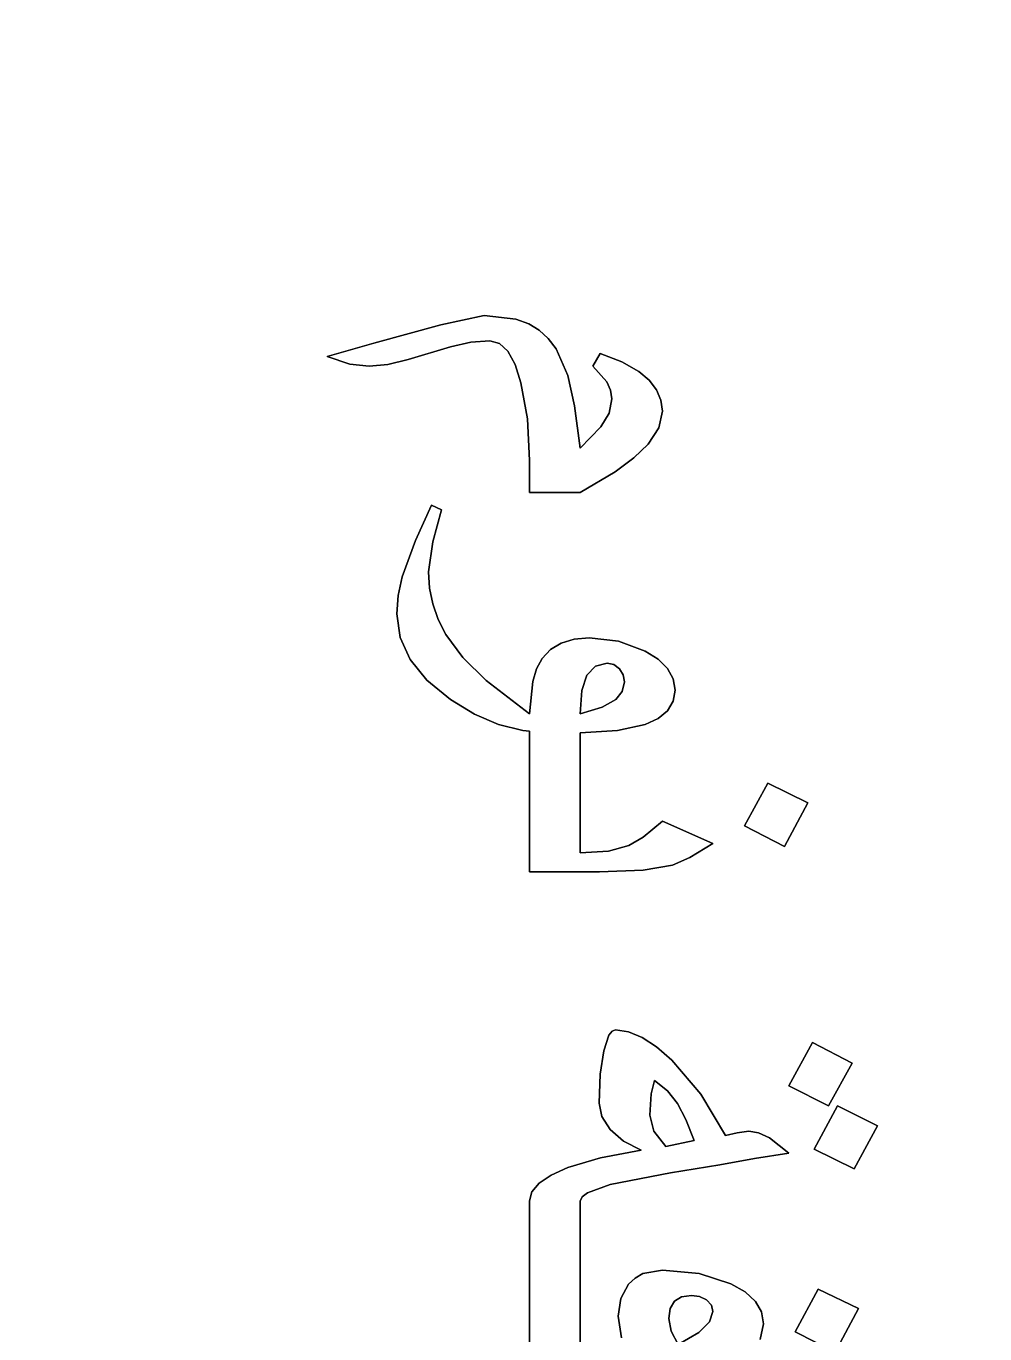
# Model space of a CAD drawing. Header units: inches. Extents: x -279 to 561, y -345 to 342.
# Drawn here: x -190.69 to -189.661, y -68.255 to -66.85 of the extents above; entities that cross this region are included whole.
import ezdxf

# ---------------------------------------------------------------- set-up
doc = ezdxf.new("R2010")
doc.units = ezdxf.units.IN
doc.header["$LTSCALE"] = 0.5
doc.header["$MEASUREMENT"] = 0
doc.layers.add('PDF_A-WALL', color=7, linetype='Continuous')
doc.layers.add('S-DIM', color=7, linetype='Continuous')
doc.styles.get("Standard").update_dxf_attribs({"font": 'arial.ttf'})
doc.dimstyles.get("Standard").update_dxf_attribs({"dimtxt": 0.18, "dimasz": 0.18, "dimexe": 0.18, "dimexo": 0.0625, "dimgap": 0.09, "dimtad": 0, "dimtih": 1, "dimtoh": 1, "dimzin": 0, "dimdsep": 46, "dimtxsty": 'Standard', "dimcen": 0.09, "dimadec": 0, "dimazin": 0, "dimtfac": 1, "dimtofl": 0, "dimtmove": 0, "dimatfit": 3, "dimfxl": 1, "dimtolj": 1, "dimtzin": 0, "dimarcsym": 0})

# ---------------------------------------------------------------- blocks, each defined once
blk = doc.blocks.new('ert')
at = {"layer": 'PDF_A-WALL', "lineweight": 9}
for p, q in [((-167.5792, -156.4959), (-167.6435, -156.5099)), ((-167.6435, -156.5099), (-167.5792, -156.4959)), ((-167.5318, -156.5014), (-167.5792, -156.4959)), ((-167.5792, -156.4959), (-167.5318, -156.5014)), ((-167.5128, -156.5082), (-167.5318, -156.5014)), ((-167.5318, -156.5014), (-167.5128, -156.5082)), ((-167.497, -156.5178), (-167.5128, -156.5082)), ((-167.5128, -156.5082), (-167.497, -156.5178)), ((-167.6435, -156.5099), (-167.7434, -156.5374)), ((-167.7434, -156.5374), (-167.6435, -156.5099)), ((-167.4836, -156.5303), (-167.497, -156.5178)), ((-167.497, -156.5178), (-167.4836, -156.5303)), ((-167.7434, -156.5374), (-167.8128, -156.5571)), ((-167.8128, -156.5571), (-167.7434, -156.5374)), ((-167.6922, -156.5616), (-167.6292, -156.5428)), ((-167.6292, -156.5428), (-167.6922, -156.5616)), ((-167.6292, -156.5428), (-167.5991, -156.5359)), ((-167.5991, -156.5359), (-167.6292, -156.5428)), ((-167.5991, -156.5359), (-167.5708, -156.5336)), ((-167.5708, -156.5336), (-167.5991, -156.5359)), ((-167.5708, -156.5336), (-167.5565, -156.5375)), ((-167.5565, -156.5375), (-167.5708, -156.5336)), ((-167.5565, -156.5375), (-167.544, -156.5492)), ((-167.544, -156.5492), (-167.5565, -156.5375)), ((-167.472, -156.5456), (-167.4836, -156.5303)), ((-167.4836, -156.5303), (-167.472, -156.5456)), ((-167.4545, -156.5852), (-167.472, -156.5456)), ((-167.472, -156.5456), (-167.4545, -156.5852)), ((-167.8128, -156.5571), (-167.7792, -156.5682)), ((-167.7792, -156.5682), (-167.8128, -156.5571)), ((-167.7227, -156.5688), (-167.6922, -156.5616)), ((-167.6922, -156.5616), (-167.7227, -156.5688)), ((-167.544, -156.5492), (-167.5332, -156.5688)), ((-167.5332, -156.5688), (-167.544, -156.5492)), ((-167.4064, -156.5524), (-167.4173, -156.5712)), ((-167.4173, -156.5712), (-167.4064, -156.5524)), ((-167.3741, -156.5651), (-167.4064, -156.5524)), ((-167.4064, -156.5524), (-167.3741, -156.5651)), ((-167.349, -156.5793), (-167.3741, -156.5651)), ((-167.3741, -156.5651), (-167.349, -156.5793)), ((-167.7792, -156.5682), (-167.7506, -156.5712)), ((-167.7506, -156.5712), (-167.7792, -156.5682)), ((-167.7506, -156.5712), (-167.7227, -156.5688)), ((-167.7227, -156.5688), (-167.7506, -156.5712)), ((-167.5332, -156.5688), (-167.5243, -156.5963)), ((-167.5243, -156.5963), (-167.5332, -156.5688)), ((-167.4445, -156.6303), (-167.4545, -156.5852)), ((-167.4545, -156.5852), (-167.4445, -156.6303)), ((-167.4173, -156.5712), (-167.3965, -156.5948)), ((-167.3965, -156.5948), (-167.4173, -156.5712)), ((-167.3336, -156.5924), (-167.349, -156.5793)), ((-167.349, -156.5793), (-167.3336, -156.5924)), ((-167.5243, -156.5963), (-167.5147, -156.65)), ((-167.5147, -156.65), (-167.5243, -156.5963)), ((-167.3965, -156.5948), (-167.3909, -156.6072)), ((-167.3909, -156.6072), (-167.3965, -156.5948)), ((-167.3225, -156.6066), (-167.3336, -156.5924)), ((-167.3336, -156.5924), (-167.3225, -156.6066)), ((-167.389, -156.6202), (-167.3931, -156.6413)), ((-167.3931, -156.6413), (-167.389, -156.6202)), ((-167.3909, -156.6072), (-167.389, -156.6202)), ((-167.389, -156.6202), (-167.3909, -156.6072)), ((-167.3159, -156.622), (-167.3225, -156.6066)), ((-167.3225, -156.6066), (-167.3159, -156.622)), ((-167.3137, -156.6385), (-167.3159, -156.622)), ((-167.3159, -156.622), (-167.3137, -156.6385)), ((-167.4361, -156.6937), (-167.4445, -156.6303)), ((-167.4445, -156.6303), (-167.4361, -156.6937)), ((-167.3931, -156.6413), (-167.4052, -156.662)), ((-167.4052, -156.662), (-167.3931, -156.6413)), ((-167.319, -156.6632), (-167.3137, -156.6385)), ((-167.3137, -156.6385), (-167.319, -156.6632)), ((-167.5147, -156.65), (-167.5115, -156.7121)), ((-167.5115, -156.7121), (-167.5147, -156.65)), ((-167.4052, -156.662), (-167.4361, -156.6937)), ((-167.4361, -156.6937), (-167.4052, -156.662)), ((-167.335, -156.6878), (-167.319, -156.6632)), ((-167.319, -156.6632), (-167.335, -156.6878)), ((-167.3561, -156.7082), (-167.335, -156.6878)), ((-167.335, -156.6878), (-167.3561, -156.7082)), ((-167.5115, -156.7121), (-167.5115, -156.7596)), ((-167.5115, -156.7596), (-167.5115, -156.7121)), ((-167.3842, -156.729), (-167.3561, -156.7082)), ((-167.3561, -156.7082), (-167.3842, -156.729)), ((-167.4361, -156.7596), (-167.3842, -156.729)), ((-167.3842, -156.729), (-167.4361, -156.7596)), ((-167.5115, -156.7596), (-167.4361, -156.7596)), ((-167.4361, -156.7596), (-167.5115, -156.7596)), ((-167.6574, -156.7784), (-167.6813, -156.8313)), ((-167.6813, -156.8313), (-167.6574, -156.7784)), ((-167.6429, -156.7853), (-167.6574, -156.7784)), ((-167.6574, -156.7784), (-167.6429, -156.7853)), ((-167.6555, -156.8329), (-167.6429, -156.7853)), ((-167.6429, -156.7853), (-167.6555, -156.8329)), ((-167.6813, -156.8313), (-167.7013, -156.8853)), ((-167.7013, -156.8853), (-167.6813, -156.8313)), ((-167.6622, -156.8776), (-167.6555, -156.8329)), ((-167.6555, -156.8329), (-167.6622, -156.8776)), ((-167.6605, -156.9019), (-167.6622, -156.8776)), ((-167.6622, -156.8776), (-167.6605, -156.9019)), ((-167.7013, -156.8853), (-167.7073, -156.9133)), ((-167.7073, -156.9133), (-167.7013, -156.8853)), ((-167.7073, -156.9133), (-167.7092, -156.9404)), ((-167.7092, -156.9404), (-167.7073, -156.9133)), ((-167.6556, -156.9256), (-167.6605, -156.9019)), ((-167.6605, -156.9019), (-167.6556, -156.9256)), ((-167.6474, -156.9487), (-167.6556, -156.9256)), ((-167.6556, -156.9256), (-167.6474, -156.9487)), ((-167.7092, -156.9404), (-167.7043, -156.9755)), ((-167.7043, -156.9755), (-167.7092, -156.9404)), ((-167.636, -156.9711), (-167.6474, -156.9487)), ((-167.6474, -156.9487), (-167.636, -156.9711)), ((-167.7043, -156.9755), (-167.6893, -157.0084)), ((-167.6893, -157.0084), (-167.7043, -156.9755)), ((-167.6107, -157.0055), (-167.636, -156.9711)), ((-167.636, -156.9711), (-167.6107, -157.0055)), ((-167.4804, -156.9936), (-167.4928, -157.0071)), ((-167.4928, -157.0071), (-167.4804, -156.9936)), ((-167.4646, -156.9839), (-167.4804, -156.9936)), ((-167.4804, -156.9936), (-167.4646, -156.9839)), ((-167.4453, -156.9781), (-167.4646, -156.9839)), ((-167.4646, -156.9839), (-167.4453, -156.9781)), ((-167.4226, -156.9762), (-167.4453, -156.9781)), ((-167.4453, -156.9781), (-167.4226, -156.9762)), ((-167.3793, -156.9811), (-167.4226, -156.9762)), ((-167.4226, -156.9762), (-167.3793, -156.9811)), ((-167.3393, -156.9959), (-167.3793, -156.9811)), ((-167.3793, -156.9811), (-167.3393, -156.9959)), ((-167.6893, -157.0084), (-167.6644, -157.0392)), ((-167.6644, -157.0392), (-167.6893, -157.0084)), ((-167.5761, -157.0399), (-167.6107, -157.0055)), ((-167.6107, -157.0055), (-167.5761, -157.0399)), ((-167.4928, -157.0071), (-167.501, -157.0224)), ((-167.501, -157.0224), (-167.4928, -157.0071)), ((-167.4134, -157.0183), (-167.3961, -157.0139)), ((-167.3961, -157.0139), (-167.4134, -157.0183)), ((-167.3961, -157.0139), (-167.3859, -157.0159)), ((-167.3859, -157.0159), (-167.3961, -157.0139)), ((-167.3199, -157.0081), (-167.3393, -156.9959)), ((-167.3393, -156.9959), (-167.3199, -157.0081)), ((-167.306, -157.0219), (-167.3199, -157.0081)), ((-167.3199, -157.0081), (-167.306, -157.0219)), ((-167.501, -157.0224), (-167.5068, -157.0412)), ((-167.5068, -157.0412), (-167.501, -157.0224)), ((-167.4336, -157.0548), (-167.426, -157.0315)), ((-167.426, -157.0315), (-167.4336, -157.0548)), ((-167.426, -157.0315), (-167.4134, -157.0183)), ((-167.4134, -157.0183), (-167.426, -157.0315)), ((-167.3859, -157.0159), (-167.3776, -157.0221)), ((-167.3776, -157.0221), (-167.3859, -157.0159)), ((-167.3776, -157.0221), (-167.372, -157.0311)), ((-167.372, -157.0311), (-167.3776, -157.0221)), ((-167.372, -157.0311), (-167.3702, -157.0415)), ((-167.3702, -157.0415), (-167.372, -157.0311)), ((-167.2976, -157.0372), (-167.306, -157.0219)), ((-167.306, -157.0219), (-167.2976, -157.0372)), ((-167.6644, -157.0392), (-167.6295, -157.0679)), ((-167.6295, -157.0679), (-167.6644, -157.0392)), ((-167.5115, -157.0892), (-167.5761, -157.0399)), ((-167.5761, -157.0399), (-167.5115, -157.0892)), ((-167.5068, -157.0412), (-167.5115, -157.0892)), ((-167.5115, -157.0892), (-167.5068, -157.0412)), ((-167.3702, -157.0415), (-167.3734, -157.056)), ((-167.3734, -157.056), (-167.3702, -157.0415)), ((-167.2949, -157.054), (-167.2976, -157.0372)), ((-167.2976, -157.0372), (-167.2949, -157.054)), ((-167.6295, -157.0679), (-167.5937, -157.0896)), ((-167.5937, -157.0896), (-167.6295, -157.0679)), ((-167.4361, -157.0892), (-167.4336, -157.0548)), ((-167.4336, -157.0548), (-167.4361, -157.0892)), ((-167.383, -157.068), (-167.4036, -157.0795)), ((-167.4036, -157.0795), (-167.383, -157.068)), ((-167.3734, -157.056), (-167.383, -157.068)), ((-167.383, -157.068), (-167.3734, -157.056)), ((-167.3059, -157.0847), (-167.2976, -157.0706)), ((-167.2976, -157.0706), (-167.3059, -157.0847)), ((-167.2976, -157.0706), (-167.2949, -157.054)), ((-167.2949, -157.054), (-167.2976, -157.0706)), ((-167.5937, -157.0896), (-167.5577, -157.1051)), ((-167.5577, -157.1051), (-167.5937, -157.0896)), ((-167.4036, -157.0795), (-167.4361, -157.0892)), ((-167.4361, -157.0892), (-167.4036, -157.0795)), ((-167.3198, -157.0962), (-167.3059, -157.0847)), ((-167.3059, -157.0847), (-167.3198, -157.0962)), ((-167.5577, -157.1051), (-167.5217, -157.1144)), ((-167.5217, -157.1144), (-167.5577, -157.1051)), ((-167.3806, -157.1144), (-167.3392, -157.1053)), ((-167.3392, -157.1053), (-167.3806, -157.1144)), ((-167.3392, -157.1053), (-167.3198, -157.0962)), ((-167.3198, -157.0962), (-167.3392, -157.1053)), ((-167.5217, -157.1144), (-167.5115, -157.1153)), ((-167.5115, -157.1153), (-167.5217, -157.1144)), ((-167.5115, -157.1153), (-167.5115, -157.3247)), ((-167.5115, -157.3247), (-167.5115, -157.1153)), ((-167.4361, -157.1175), (-167.3806, -157.1144)), ((-167.3806, -157.1144), (-167.4361, -157.1175)), ((-167.4361, -157.2964), (-167.4361, -157.1175)), ((-167.4361, -157.1175), (-167.4361, -157.2964)), ((-167.1568, -157.1928), (-167.1913, -157.2564)), ((-167.1913, -157.2564), (-167.1568, -157.1928)), ((-167.0971, -157.2218), (-167.1568, -157.1928)), ((-167.1568, -157.1928), (-167.0971, -157.2218)), ((-167.132, -157.287), (-167.0971, -157.2218)), ((-167.0971, -157.2218), (-167.132, -157.287)), ((-167.3137, -157.2493), (-167.3425, -157.2729)), ((-167.3425, -157.2729), (-167.3137, -157.2493)), ((-167.2384, -157.2823), (-167.3137, -157.2493)), ((-167.3137, -157.2493), (-167.2384, -157.2823)), ((-167.1913, -157.2564), (-167.132, -157.287)), ((-167.132, -157.287), (-167.1913, -157.2564)), ((-167.3636, -157.2857), (-167.3942, -157.2937)), ((-167.3942, -157.2937), (-167.3636, -157.2857)), ((-167.3425, -157.2729), (-167.3636, -157.2857)), ((-167.3636, -157.2857), (-167.3425, -157.2729)), ((-167.2728, -157.3035), (-167.2384, -157.2823)), ((-167.2384, -157.2823), (-167.2728, -157.3035)), ((-167.3942, -157.2937), (-167.4361, -157.2964)), ((-167.4361, -157.2964), (-167.3942, -157.2937)), ((-167.2988, -157.315), (-167.2728, -157.3035)), ((-167.2728, -157.3035), (-167.2988, -157.315)), ((-167.5115, -157.3247), (-167.4076, -157.3247)), ((-167.4076, -157.3247), (-167.5115, -157.3247)), ((-167.4076, -157.3247), (-167.3424, -157.3222)), ((-167.3424, -157.3222), (-167.4076, -157.3247)), ((-167.3424, -157.3222), (-167.2988, -157.315)), ((-167.2988, -157.315), (-167.3424, -157.3222)), ((-167.3837, -157.5601), (-167.3887, -157.5621)), ((-167.3887, -157.5621), (-167.3837, -157.5601)), ((-167.3643, -157.5629), (-167.3837, -157.5601)), ((-167.3837, -157.5601), (-167.3643, -157.5629)), ((-167.3933, -157.5679), (-167.401, -157.5912)), ((-167.401, -157.5912), (-167.3933, -157.5679)), ((-167.3887, -157.5621), (-167.3933, -157.5679)), ((-167.3933, -157.5679), (-167.3887, -157.5621)), ((-167.3438, -157.5713), (-167.3643, -157.5629)), ((-167.3643, -157.5629), (-167.3438, -157.5713)), ((-167.3223, -157.5854), (-167.3438, -157.5713)), ((-167.3438, -157.5713), (-167.3223, -157.5854)), ((-167.0903, -157.5789), (-167.1253, -157.6437)), ((-167.1253, -157.6437), (-167.0903, -157.5789)), ((-167.0312, -157.6096), (-167.0903, -157.5789)), ((-167.0903, -157.5789), (-167.0312, -157.6096)), ((-167.401, -157.5912), (-167.4062, -157.6263)), ((-167.4062, -157.6263), (-167.401, -157.5912)), ((-167.2998, -157.6051), (-167.3223, -157.5854)), ((-167.3223, -157.5854), (-167.2998, -157.6051)), ((-167.2567, -157.6557), (-167.2998, -157.6051)), ((-167.2998, -157.6051), (-167.2567, -157.6557)), ((-167.0665, -157.6731), (-167.0312, -157.6096)), ((-167.0312, -157.6096), (-167.0665, -157.6731)), ((-167.4062, -157.6263), (-167.4079, -157.6691)), ((-167.4079, -157.6691), (-167.4062, -157.6263)), ((-167.3306, -157.6555), (-167.3253, -157.6355)), ((-167.3253, -157.6355), (-167.3306, -157.6555)), ((-167.3253, -157.6355), (-167.3063, -157.6509)), ((-167.3063, -157.6509), (-167.3253, -157.6355)), ((-167.3325, -157.6871), (-167.3306, -157.6555)), ((-167.3306, -157.6555), (-167.3325, -157.6871)), ((-167.3063, -157.6509), (-167.2914, -157.6696)), ((-167.2914, -157.6696), (-167.3063, -157.6509)), ((-167.2195, -157.7176), (-167.2567, -157.6557)), ((-167.2567, -157.6557), (-167.2195, -157.7176)), ((-167.1253, -157.6437), (-167.0665, -157.6731)), ((-167.0665, -157.6731), (-167.1253, -157.6437)), ((-167.4079, -157.6691), (-167.4038, -157.6894)), ((-167.4038, -157.6894), (-167.4079, -157.6691)), ((-167.2914, -157.6696), (-167.2788, -157.6936)), ((-167.2788, -157.6936), (-167.2914, -157.6696)), ((-167.0531, -157.6731), (-167.0877, -157.738)), ((-167.0877, -157.738), (-167.0531, -157.6731)), ((-166.9935, -157.7031), (-167.0531, -157.6731)), ((-167.0531, -157.6731), (-166.9935, -157.7031)), ((-167.4038, -157.6894), (-167.3915, -157.7087)), ((-167.3915, -157.7087), (-167.4038, -157.6894)), ((-167.3265, -157.711), (-167.3325, -157.6871)), ((-167.3325, -157.6871), (-167.3265, -157.711)), ((-167.2788, -157.6936), (-167.2666, -157.7252)), ((-167.2666, -157.7252), (-167.2788, -157.6936)), ((-167.3915, -157.7087), (-167.3717, -157.7258)), ((-167.3717, -157.7258), (-167.3915, -157.7087)), ((-167.3084, -157.7337), (-167.3265, -157.711)), ((-167.3265, -157.711), (-167.3084, -157.7337)), ((-167.2024, -157.7137), (-167.2195, -157.7176)), ((-167.2195, -157.7176), (-167.2024, -157.7137)), ((-167.1851, -157.7108), (-167.2024, -157.7137)), ((-167.2024, -157.7137), (-167.1851, -157.7108)), ((-167.1704, -157.7134), (-167.1851, -157.7108)), ((-167.1851, -157.7108), (-167.1704, -157.7134)), ((-167.154, -157.7212), (-167.1704, -157.7134)), ((-167.1704, -157.7134), (-167.154, -157.7212)), ((-167.0281, -157.7673), (-166.9935, -157.7031)), ((-166.9935, -157.7031), (-167.0281, -157.7673)), ((-167.3717, -157.7258), (-167.3453, -157.7396)), ((-167.3453, -157.7396), (-167.3717, -157.7258)), ((-167.2666, -157.7252), (-167.3084, -157.7337)), ((-167.3084, -157.7337), (-167.2666, -157.7252)), ((-167.1253, -157.7438), (-167.154, -157.7212)), ((-167.154, -157.7212), (-167.1253, -157.7438)), ((-167.4061, -157.7509), (-167.4547, -157.7654)), ((-167.4547, -157.7654), (-167.4061, -157.7509)), ((-167.3453, -157.7396), (-167.4061, -157.7509)), ((-167.4061, -157.7509), (-167.3453, -157.7396)), ((-167.2281, -157.7613), (-167.1767, -157.7517)), ((-167.1767, -157.7517), (-167.2281, -157.7613)), ((-167.1767, -157.7517), (-167.1253, -157.7438)), ((-167.1253, -157.7438), (-167.1767, -157.7517)), ((-167.0877, -157.738), (-167.0281, -157.7673)), ((-167.0281, -157.7673), (-167.0877, -157.738)), ((-167.4547, -157.7654), (-167.4795, -157.7765)), ((-167.4795, -157.7765), (-167.4547, -157.7654)), ((-167.3915, -157.7904), (-167.3018, -157.7729)), ((-167.3018, -157.7729), (-167.3915, -157.7904)), ((-167.3018, -157.7729), (-167.2281, -157.7613)), ((-167.2281, -157.7613), (-167.3018, -157.7729)), ((-167.4973, -157.7885), (-167.5079, -157.8013)), ((-167.5079, -157.8013), (-167.4973, -157.7885)), ((-167.4795, -157.7765), (-167.4973, -157.7885)), ((-167.4973, -157.7885), (-167.4795, -157.7765)), ((-167.425, -157.8027), (-167.3915, -157.7904)), ((-167.3915, -157.7904), (-167.425, -157.8027)), ((-167.5079, -157.8013), (-167.5115, -157.815)), ((-167.5115, -157.815), (-167.5079, -157.8013)), ((-167.4361, -157.8153), (-167.4333, -157.8089)), ((-167.4333, -157.8089), (-167.4361, -157.8153)), ((-167.4333, -157.8089), (-167.425, -157.8027)), ((-167.425, -157.8027), (-167.4333, -157.8089)), ((-167.5115, -157.815), (-167.5115, -157.8426)), ((-167.5115, -157.8426), (-167.5115, -157.815)), ((-167.4361, -157.8426), (-167.4361, -157.8153)), ((-167.4361, -157.8153), (-167.4361, -157.8426)), ((-167.5115, -157.8426), (-167.5115, -157.8709)), ((-167.5115, -157.8709), (-167.5115, -157.8426)), ((-167.4361, -157.8709), (-167.4361, -157.8426)), ((-167.4361, -157.8426), (-167.4361, -157.8709)), ((-167.5115, -157.8709), (-167.5115, -158.0969)), ((-167.5115, -158.0969), (-167.5115, -157.8709)), ((-167.4361, -158.0593), (-167.4361, -157.8709)), ((-167.4361, -157.8709), (-167.4361, -158.0593)), ((-167.3544, -157.9299), (-167.3642, -157.9392)), ((-167.3642, -157.9392), (-167.3544, -157.9299)), ((-167.3426, -157.9233), (-167.3544, -157.9299)), ((-167.3544, -157.9299), (-167.3426, -157.9233)), ((-167.3134, -157.918), (-167.3426, -157.9233)), ((-167.3426, -157.9233), (-167.3134, -157.918)), ((-167.2588, -157.9231), (-167.3134, -157.918)), ((-167.3134, -157.918), (-167.2588, -157.9231)), ((-167.2116, -157.9383), (-167.2588, -157.9231)), ((-167.2588, -157.9231), (-167.2116, -157.9383)), ((-167.3642, -157.9392), (-167.3758, -157.9603)), ((-167.3758, -157.9603), (-167.3642, -157.9392)), ((-167.1903, -157.9506), (-167.2116, -157.9383)), ((-167.2116, -157.9383), (-167.1903, -157.9506)), ((-167.0815, -157.9462), (-167.1159, -158.0098)), ((-167.1159, -158.0098), (-167.0815, -157.9462)), ((-167.0217, -157.9752), (-167.0815, -157.9462)), ((-167.0815, -157.9462), (-167.0217, -157.9752)), ((-167.3758, -157.9603), (-167.3796, -157.9867)), ((-167.3796, -157.9867), (-167.3758, -157.9603)), ((-167.3022, -157.975), (-167.2958, -157.9643)), ((-167.2958, -157.9643), (-167.3022, -157.975)), ((-167.2958, -157.9643), (-167.2852, -157.9578)), ((-167.2852, -157.9578), (-167.2958, -157.9643)), ((-167.2852, -157.9578), (-167.2704, -157.9557)), ((-167.2704, -157.9557), (-167.2852, -157.9578)), ((-167.2704, -157.9557), (-167.2582, -157.9574)), ((-167.2582, -157.9574), (-167.2704, -157.9557)), ((-167.2582, -157.9574), (-167.2478, -157.9625)), ((-167.2478, -157.9625), (-167.2582, -157.9574)), ((-167.2478, -157.9625), (-167.2407, -157.9703)), ((-167.2407, -157.9703), (-167.2478, -157.9625)), ((-167.1751, -157.9647), (-167.1903, -157.9506)), ((-167.1903, -157.9506), (-167.1751, -157.9647)), ((-167.166, -157.9804), (-167.1751, -157.9647)), ((-167.1751, -157.9647), (-167.166, -157.9804)), ((-167.3796, -157.9867), (-167.3746, -158.0191)), ((-167.3746, -158.0191), (-167.3796, -157.9867)), ((-167.3043, -157.9901), (-167.3022, -157.975)), ((-167.3022, -157.975), (-167.3043, -157.9901)), ((-167.2384, -157.9799), (-167.2436, -157.9952)), ((-167.2436, -157.9952), (-167.2384, -157.9799)), ((-167.2407, -157.9703), (-167.2384, -157.9799)), ((-167.2384, -157.9799), (-167.2407, -157.9703)), ((-167.163, -157.9979), (-167.166, -157.9804)), ((-167.166, -157.9804), (-167.163, -157.9979)), ((-167.0566, -158.0404), (-167.0217, -157.9752)), ((-167.0217, -157.9752), (-167.0566, -158.0404)), ((-167.3005, -158.0092), (-167.3043, -157.9901)), ((-167.3043, -157.9901), (-167.3005, -158.0092)), ((-167.2436, -157.9952), (-167.2595, -158.0111)), ((-167.2595, -158.0111), (-167.2436, -157.9952)), ((-167.1681, -158.0213), (-167.163, -157.9979)), ((-167.163, -157.9979), (-167.1681, -158.0213)), ((-167.2903, -158.0288), (-167.3005, -158.0092)), ((-167.3005, -158.0092), (-167.2903, -158.0288)), ((-167.2595, -158.0111), (-167.2903, -158.0288)), ((-167.2903, -158.0288), (-167.2595, -158.0111)), ((-167.1159, -158.0098), (-167.0566, -158.0404)), ((-167.0566, -158.0404), (-167.1159, -158.0098))]:
    blk.add_line(p, q, dxfattribs=at)
blk = doc.blocks.new('*D1071')
at = {"color": 0, "linetype": 'ByBlock', "lineweight": -2, "transparency": 16777216}
for p, q in [((558.6522, 342.2788), (558.6522, 342.4729)), ((560.6522, 342.2788), (560.6522, 342.4729)), ((558.8322, 342.2929), (559.1722, 342.2929)), ((560.4722, 342.2929), (560.1322, 342.2929))]:
    blk.add_line(p, q, dxfattribs=at)
at = {"color": 0, "linetype": 'ByBlock', "transparency": 16777216}
for points in [[(558.8322, 342.3229), (558.8322, 342.2629), (558.6522, 342.2929)], [(560.4722, 342.3229), (560.4722, 342.2629), (560.6522, 342.2929)]]:
    blk.add_solid(points, dxfattribs=at)
at = {"layer": 'Defpoints', "color": 0, "linetype": 'ByBlock', "transparency": 16777216}
for p in [(560.6522, 342.2929), (558.6522, 342.2163), (560.6522, 342.2163)]:
    blk.add_point(p, dxfattribs=at)
at = {"layer": 'Defpoints', "color": 0, "ltscale": 0.5, "transparency": 16777216}
for p in [(-209.5, -305.36), (-209.5, -305.81), (-209.5, -305.81)]:
    blk.add_point(p, dxfattribs=at)
at = {"layer": 'S-DIM', "color": 0, "lineweight": -2, "ltscale": 0.5, "transparency": 16777216}
for p, q in [((-209.5, -305.18), (-209.5, -305)), ((-209.5625, -305.36), (-209.68, -305.36)), ((-209.5625, -305.81), (-209.68, -305.81)), ((-209.5, -305.99), (-209.5, -306.17))]:
    blk.add_line(p, q, dxfattribs=at)
at = {"layer": 'S-DIM', "color": 0, "ltscale": 0.5, "transparency": 16777216}
for points in [[(-209.53, -305.18), (-209.47, -305.18), (-209.5, -305.36)], [(-209.53, -305.99), (-209.47, -305.99), (-209.5, -305.81)]]:
    blk.add_solid(points, dxfattribs=at)
at = {"color": 0, "linetype": 'ByBlock', "transparency": 16777216, "insert": (559.6522, 342.2929), "char_height": 0.18, "attachment_point": 5}
blk.add_mtext('\\A1;2.0000', dxfattribs=at)
at = {"layer": 'S-DIM', "color": 0, "ltscale": 0.5, "transparency": 16777216, "insert": (-209.5, -305.585), "char_height": 0.18, "attachment_point": 5}
blk.add_mtext('\\A1;0.45', dxfattribs=at)

msp = doc.modelspace()

# ---------------------------------------------------------------- block references
at = {"xscale": 0.72091358921907, "yscale": 0.72091358921907, "zscale": 0.72091358921907}
msp.add_blockref('ert', (-69.3886, 45.6592), dxfattribs=at)

# ---------------------------------------------------------------- dimensions: what is measured, and where the dimension line sits
at = {"layer": 'S-DIM', "ltscale": 0.5}
dim = msp.add_linear_dim(base=(-209.5, -305.81), p1=(-209.5, -305.36), p2=(-209.5, -305.81), angle=90, dimstyle='Standard', dxfattribs=at)
dim.commit()
dim.dimension.update_dxf_attribs({"geometry": '*D1071', "text_midpoint": (-209.5, -305.585)})

doc.saveas('drawing.dxf')
